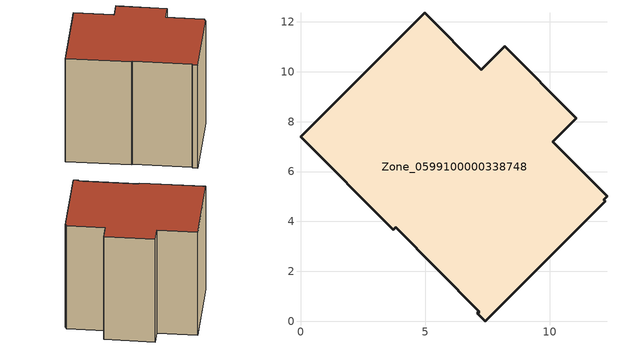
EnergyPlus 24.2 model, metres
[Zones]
Zone_0599100000338748
 floor ground (C_G): 7.08,0.32 7.17,0.39 3.82,3.76 3.73,3.67 0,7.4 4.98,12.37 7.24,10.09 8.18,11.03 11.06,8.13 10.12,7.19 12.29,5.02 12.15,4.87 12.22,4.8 7.4,0 z0
 wall outside (C_F): 7.24,10.09 4.98,12.37 0,7.4 3.73,3.67 3.82,3.76 7.17,0.39 7.08,0.32 7.4,0 12.22,4.8 12.15,4.87 12.29,5.02 10.12,7.19 11.06,8.13 8.18,11.03 7.24,10.09 z0:9.45
 roof outside (C_R): 7.17,0.39 7.08,0.32 7.4,0 12.22,4.8 12.15,4.87 12.29,5.02 10.12,7.19 11.06,8.13 8.18,11.03 7.24,10.09 4.98,12.37 0,7.4 3.73,3.67 3.82,3.76 z9.45
[BUILDING]
Pand.0599100000338748: North Axis=0; Terrain=City; Loads Convergence Tolerance Value=0.04; Temperature Convergence Tolerance Value=0.4; Solar Distribution=FullExterior; Maximum Number of Warmup Days=25; Minimum Number of Warmup Days=1
[Site:Location]
Rotterdam.The.Hague.AP_ZH_NLD Design_Conditions: Latitude=51.96; Longitude=4.45; Time Zone=1; Elevation=-4.5
[SITE:GROUNDTEMPERATURE:BUILDINGSURFACE]
18, 18, 18, 18, 18, 18, 18, 18, 18, 18, 18, 18
[MATERIAL] Thermal Absorptance=0.9; Solar Absorptance=0.7; Visible Absorptance=0.7
Name | Roughness | Thickness | Conductivity | Density | Specific Heat
G.TI.1946 | MediumSmooth | 0.15 | 1 | 540 | 1210
F.TI.1946 | Rough | 0.3 | 0.857143 | 1920 | 840
R.TI.1946 | MediumRough | 0.2 | 0.1 | 1500 | 1000
[CONSTRUCTION]
C_G: G.TI.1946
C_F: F.TI.1946
C_R: R.TI.1946
[ZONE]
Zone_0599100000338748: Type=1; Multiplier=1; Ceiling Height=Autocalculate; Volume=Autocalculate; Floor Area=autocalculate; Part of Total Floor Area=Yes
[ZONEINFILTRATION:DESIGNFLOWRATE]
Infil_Zone_0599100000338748: Zone or ZoneList or Space or SpaceList=Zone_0599100000338748; Schedule=AlwaysOn; Design Flow Rate Calculation Method=Flow/Area; Flow Rate per Floor Area=0.003; Constant Term Coefficient=1; Temperature Term Coefficient=0; Velocity Term Coefficient=0; Velocity Squared Term Coefficient=0
[HVACTEMPLATE:ZONE:IDEALLOADSAIRSYSTEM]
Zone_0599100000338748: Maximum Heating Supply Air Temperature=50; Minimum Cooling Supply Air Temperature=13; Maximum Heating Supply Air Humidity Ratio=0.0156; Minimum Cooling Supply Air Humidity Ratio=0.0077; Heating Limit=NoLimit; Cooling Limit=NoLimit; Dehumidification Control Type=ConstantSensibleHeatRatio; Cooling Sensible Heat Ratio=0.7; Dehumidification Setpoint=60; Humidification Control Type=None; Humidification Setpoint=30; Outdoor Air Method=None; Outdoor Air Flow Rate per Person=0.00944; Outdoor Air Flow Rate per Zone Floor Area=0; Outdoor Air Flow Rate per Zone=0; Demand Controlled Ventilation Type=None; Outdoor Air Economizer Type=NoEconomizer; Heat Recovery Type=None; Sensible Heat Recovery Effectiveness=0.7; Latent Heat Recovery Effectiveness=0.65
[ZONECONTROL:THERMOSTAT]
ThermostatControl_Zone_0599100000338748: Zone or ZoneList=Zone_0599100000338748; Control Type Schedule=DualSetpointControlType; Control 1=Thermostat_Zone_0599100000338748; Temperature Difference Between Cutout And Setpoint=0
[THERMOSTATSETPOINT:DUALSETPOINT]
Thermostat_Zone_0599100000338748: Heating Setpoint Temperature Schedule=HeatingSetpoint_Zone_0599100000338748; Cooling Setpoint Temperature Schedule=CoolingSetpoint_Zone_0599100000338748
[SCHEDULE:COMPACT]
HeatingSetpoint_Zone_0599100000338748: Through: 12/31, For: AllDays, Until: 24:00, 21
CoolingSetpoint_Zone_0599100000338748: Through: 12/31, For: AllDays, Until: 24:00, 24
DualSetpointControlType: Through: 12/31, For: AllDays, Until: 24:00, 4
AlwaysOn: Through: 12/31, For: AllDays, Until: 24:00, 1
